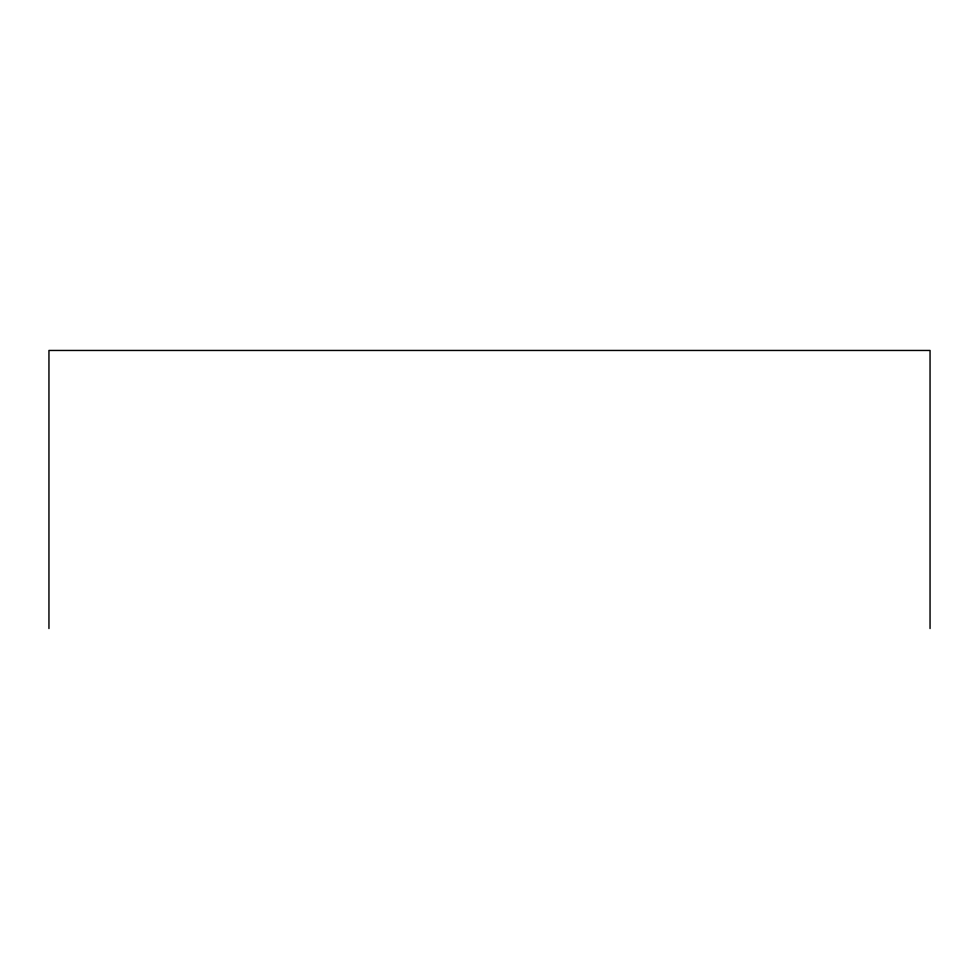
<?xml version="1.0" encoding="UTF-8"?>
<svg xmlns="http://www.w3.org/2000/svg" width="979" height="979" viewBox="0 0 979 979"><rect width="100%" height="100%" fill="white"/><g stroke="black" fill="none" stroke-linecap="round" stroke-linejoin="round"><path stroke-width="1.47" d="M930.05 628.542L930.05 350.458L48.95 350.458L48.95 628.542"/></g></svg>
